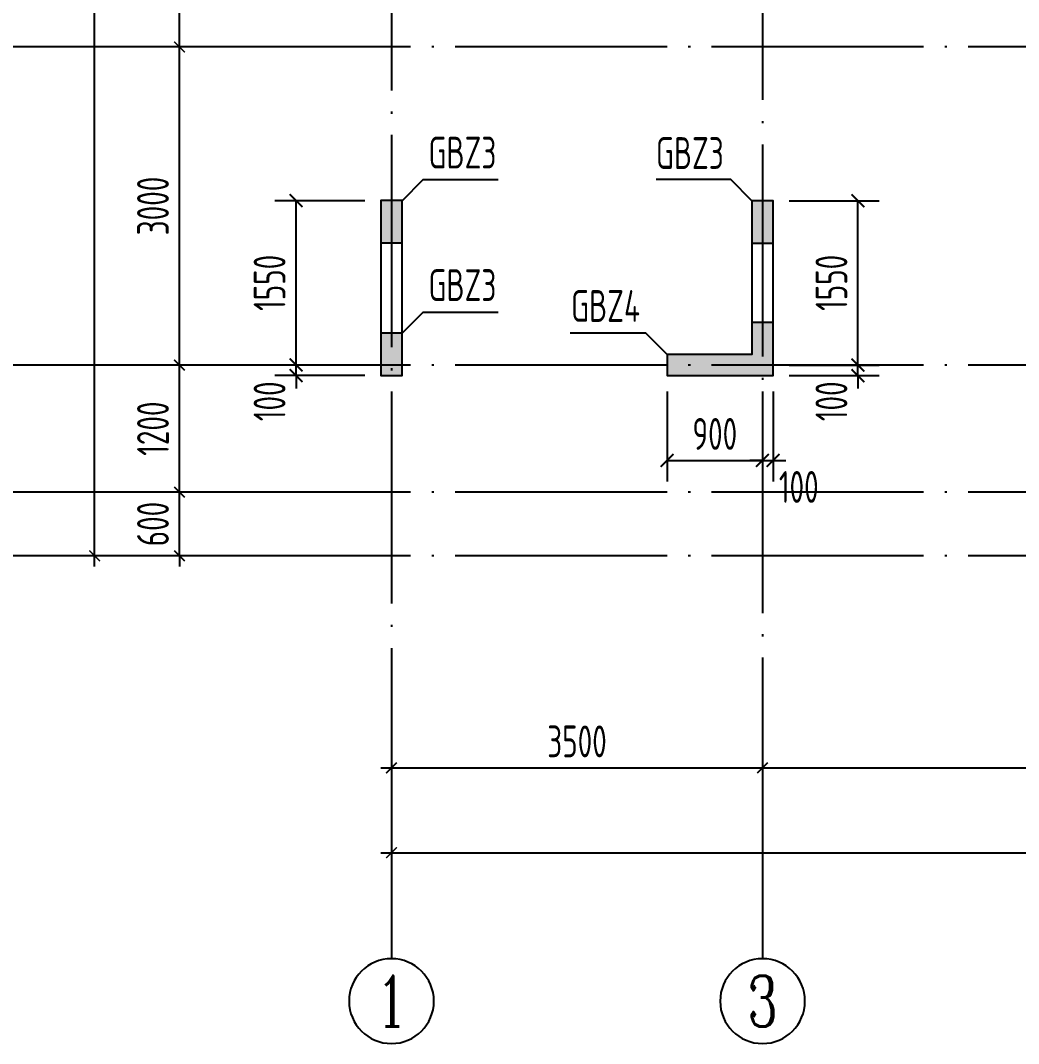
# Model space of a CAD drawing. Extents: x -812054 to 22247, y -644080 to 1003627.
# Drawn here: x -484283 to -474868, y -365126 to -355476 of the extents above; entities that cross this region are included whole.
import ezdxf
from ezdxf.enums import TextEntityAlignment as Align

# ---------------------------------------------------------------- set-up
doc = ezdxf.new("R2010")
doc.units = 0
doc.header["$LTSCALE"] = 1000
doc.linetypes.add('DOTE', pattern=[2.42, 2, -0.2, 0.02, -0.2])
doc.layers.get('0').update_dxf_attribs({"linetype": 'CONTINUOUS'})
doc.layers.get('DEFPOINTS').update_dxf_attribs({"linetype": 'CONTINUOUS'})
for name, color, linetype in [('A-AXIS', 1, 'CONTINUOUS'), ('A-DOTE', 10, 'DOTE'), ('AXIS_NUM', 7, 'CONTINUOUS'), ('S-Q墙实线', 6, 'CONTINUOUS'), ('S-Q墙标注', 3, 'CONTINUOUS'), ('S-X详图填充', 252, 'CONTINUOUS'), ('S-X详图实线', 4, 'CONTINUOUS'), ('S-Y一般标注', 3, 'CONTINUOUS'), ('S-Z柱编号', 6, 'CONTINUOUS')]:
    doc.layers.add(name, color=color, linetype=linetype)
doc.styles.add('TSSD_Axis', font='complex.shx', dxfattribs={"width": 0.7, "bigfont": 'hztxt.shx'})
doc.styles.add('TSSD_DIMENSION', font='Tssdeng.shx', dxfattribs={"width": 0.7, "bigfont": 'tssdchn.shx'})
doc.styles.add('TSSD_REIN', font='tssdeng.shx', dxfattribs={"width": 0.7, "height": 300, "bigfont": 'tssdchn.shx'})
doc.styles.add('结构文字', font='zstxt.shx', dxfattribs={"width": 0.7, "bigfont": 'zshz.shx'})
doc.dimstyles.new('STRUCK', dxfattribs={"dimtxt": 400, "dimasz": 121, "dimexe": 200, "dimexo": 150, "dimgap": 115, "dimtad": 1, "dimdec": 0, "dimdsep": 46, "dimtxsty": '结构文字', "dimblk": 'ARCHTICK', "dimcen": 400, "dimclrd": 3, "dimclre": 3, "dimclrt": 7, "dimadec": 0, "dimazin": 0, "dimtfac": 1, "dimtdec": 0, "dimtix": 1, "dimtmove": 2, "dimatfit": 3, "dimldrblk": '_DIMX', "dimfxl": 1, "dimtolj": 1, "dimtzin": 0, "dimarcsym": 0})
doc.dimstyles.new('TSSD_100_100', dxfattribs={"dimtxt": 300, "dimasz": 100, "dimexe": 100, "dimexo": 250, "dimgap": 100, "dimtad": 1, "dimdec": 0, "dimzin": 0, "dimdsep": 46, "dimtxsty": 'TSSD_DIMENSION', "dimblk": 'ARCHTICK', "dimcen": 0, "dimdle": 100, "dimclrt": 7, "dimadec": 0, "dimazin": 0, "dimtfac": 1, "dimtdec": 0, "dimtix": 1, "dimtmove": 2, "dimatfit": 3, "dimldrblk": 'ARCHTICK', "dimfxl": 1, "dimtolj": 1, "dimtzin": 0, "dimarcsym": 0})

# ---------------------------------------------------------------- blocks, each defined once
blk = doc.blocks.new('_ArchTick')
at = {"color": 0, "linetype": 'ByBlock', "const_width": 0.15}
blk.add_lwpolyline([(-0.5, -0.5), (0.5, 0.5)], dxfattribs=at)
blk = doc.blocks.new('*D160')
at = {"layer": 'DEFPOINTS', "color": 0, "transparency": 16777216}
for p in [(2600, 5200), (3600, 5200), (3600, 4600)]:
    blk.add_point(p, dxfattribs=at)
at = {"layer": 'S-Y一般标注', "color": 0, "lineweight": -2, "transparency": 16777216}
for p, q in [((2600, 5200), (2600, 5300)), ((3350, 5200), (2500, 5200)), ((2600, 4600), (2600, 5200)), ((3350, 4600), (2500, 4600)), ((2600, 4600), (2600, 4500))]:
    blk.add_line(p, q, dxfattribs=at)
at = {"layer": 'S-Y一般标注', "color": 0, "lineweight": -2, "transparency": 16777216, "xscale": 100, "yscale": 100, "zscale": 100}
for p, rotation in [((2600, 5200), 270), ((2600, 4600), 90)]:
    blk.add_blockref('_ArchTick', p, dxfattribs=dict(at, rotation=rotation))
at = {"layer": 'S-Y一般标注', "color": 7, "transparency": 16777216, "insert": (2350, 4900), "char_height": 300, "attachment_point": 5, "rotation": 90, "style": 'TSSD_DIMENSION'}
blk.add_mtext('\\A1;600', dxfattribs=at)
blk = doc.blocks.new('*D161')
at = {"layer": 'DEFPOINTS', "color": 0, "transparency": 16777216}
for p in [(2600, 10900), (3600, 10900), (3600, 9400)]:
    blk.add_point(p, dxfattribs=at)
at = {"layer": 'S-Y一般标注', "color": 0, "lineweight": -2, "transparency": 16777216}
for p, q in [((2600, 9300), (2600, 11000)), ((3350, 10900), (2500, 10900)), ((3350, 9400), (2500, 9400))]:
    blk.add_line(p, q, dxfattribs=at)
at = {"layer": 'S-Y一般标注', "color": 0, "lineweight": -2, "transparency": 16777216, "xscale": 100, "yscale": 100, "zscale": 100}
for p, rotation in [((2600, 10900), 90), ((2600, 9400), 270)]:
    blk.add_blockref('_ArchTick', p, dxfattribs=dict(at, rotation=rotation))
at = {"layer": 'S-Y一般标注', "color": 7, "transparency": 16777216, "insert": (2350, 10150), "char_height": 300, "attachment_point": 5, "rotation": 90, "style": 'TSSD_DIMENSION'}
blk.add_mtext('\\A1;1500', dxfattribs=at)
blk = doc.blocks.new('*D166')
at = {"layer": 'DEFPOINTS', "color": 0, "transparency": 16777216}
for p in [(1800, 17150), (3600, 17150), (3600, 4600)]:
    blk.add_point(p, dxfattribs=at)
at = {"layer": 'S-Y一般标注', "color": 0, "lineweight": -2, "transparency": 16777216}
for p, q in [((1800, 4500), (1800, 17250)), ((3350, 17150), (1700, 17150)), ((3350, 4600), (1700, 4600))]:
    blk.add_line(p, q, dxfattribs=at)
at = {"layer": 'S-Y一般标注', "color": 0, "lineweight": -2, "transparency": 16777216, "xscale": 100, "yscale": 100, "zscale": 100}
for p, rotation in [((1800, 17150), 90), ((1800, 4600), 270)]:
    blk.add_blockref('_ArchTick', p, dxfattribs=dict(at, rotation=rotation))
at = {"layer": 'S-Y一般标注', "color": 7, "transparency": 16777216, "insert": (1550, 10875), "char_height": 300, "attachment_point": 5, "rotation": 90, "style": 'TSSD_DIMENSION'}
blk.add_mtext('\\A1;12550', dxfattribs=at)
blk = doc.blocks.new('*D168')
at = {"layer": 'DEFPOINTS', "color": 0, "transparency": 16777216}
for p in [(2600, 6400), (3600, 6400), (3600, 5200)]:
    blk.add_point(p, dxfattribs=at)
at = {"layer": 'S-Y一般标注', "color": 0, "lineweight": -2, "transparency": 16777216}
for p, q in [((2600, 5100), (2600, 6500)), ((3350, 6400), (2500, 6400)), ((3350, 5200), (2500, 5200))]:
    blk.add_line(p, q, dxfattribs=at)
at = {"layer": 'S-Y一般标注', "color": 0, "lineweight": -2, "transparency": 16777216, "xscale": 100, "yscale": 100, "zscale": 100}
for p, rotation in [((2600, 6400), 90), ((2600, 5200), 270)]:
    blk.add_blockref('_ArchTick', p, dxfattribs=dict(at, rotation=rotation))
at = {"layer": 'S-Y一般标注', "color": 7, "transparency": 16777216, "insert": (2350, 5800), "char_height": 300, "attachment_point": 5, "rotation": 90, "style": 'TSSD_DIMENSION'}
blk.add_mtext('\\A1;1200', dxfattribs=at)
blk = doc.blocks.new('*D169')
at = {"layer": 'DEFPOINTS', "color": 0, "transparency": 16777216}
for p in [(2600, 9400), (3600, 9400), (3600, 6400)]:
    blk.add_point(p, dxfattribs=at)
at = {"layer": 'S-Y一般标注', "color": 0, "lineweight": -2, "transparency": 16777216}
for p, q in [((2600, 6300), (2600, 9500)), ((3350, 9400), (2500, 9400)), ((3350, 6400), (2500, 6400))]:
    blk.add_line(p, q, dxfattribs=at)
at = {"layer": 'S-Y一般标注', "color": 0, "lineweight": -2, "transparency": 16777216, "xscale": 100, "yscale": 100, "zscale": 100}
for p, rotation in [((2600, 9400), 90), ((2600, 6400), 270)]:
    blk.add_blockref('_ArchTick', p, dxfattribs=dict(at, rotation=rotation))
at = {"layer": 'S-Y一般标注', "color": 7, "transparency": 16777216, "insert": (2350, 7900), "char_height": 300, "attachment_point": 5, "rotation": 90, "style": 'TSSD_DIMENSION'}
blk.add_mtext('\\A1;3000', dxfattribs=at)
blk = doc.blocks.new('ts_axno')
at = {"color": 0, "linetype": 'ByBlock', "lineweight": -2}
blk.add_circle((0, 0), 0.5, dxfattribs=at)
at = {"color": 0, "linetype": 'ByBlock', "lineweight": -2, "style": 'TSSD_Axis', "width": 0.7}
blk.add_attdef('A', text='', height=0.6, dxfattribs=at).set_placement((0, 0), align=Align.MIDDLE_CENTER)
blk = doc.blocks.new('*D174')
at = {"layer": 'DEFPOINTS', "color": 0, "transparency": 16777216}
for p in [(8100, 3600), (13900, 3600), (13900, 2600)]:
    blk.add_point(p, dxfattribs=at)
at = {"layer": 'S-Y一般标注', "color": 0, "lineweight": -2, "transparency": 16777216}
for p, q in [((8100, 3350), (8100, 2500)), ((13900, 3350), (13900, 2500)), ((8000, 2600), (14000, 2600))]:
    blk.add_line(p, q, dxfattribs=at)
at = {"layer": 'S-Y一般标注', "color": 0, "lineweight": -2, "transparency": 16777216, "xscale": 100, "yscale": 100, "zscale": 100, "rotation": 180}
blk.add_blockref('_ArchTick', (8100, 2600), dxfattribs=at)
at = {"layer": 'S-Y一般标注', "color": 0, "lineweight": -2, "transparency": 16777216, "xscale": 100, "yscale": 100, "zscale": 100}
blk.add_blockref('_ArchTick', (13900, 2600), dxfattribs=at)
at = {"layer": 'S-Y一般标注', "color": 7, "transparency": 16777216, "insert": (11000, 2850), "char_height": 300, "attachment_point": 5, "style": 'TSSD_DIMENSION'}
blk.add_mtext('\\A1;5800', dxfattribs=at)
blk = doc.blocks.new('*D182')
at = {"layer": 'DEFPOINTS', "color": 0, "transparency": 16777216}
for p in [(4600, 3600), (54600, 3600), (54600, 1800)]:
    blk.add_point(p, dxfattribs=at)
at = {"layer": 'S-Y一般标注', "color": 0, "lineweight": -2, "transparency": 16777216}
for p, q in [((4600, 3350), (4600, 1700)), ((54600, 3350), (54600, 1700)), ((4500, 1800), (54700, 1800))]:
    blk.add_line(p, q, dxfattribs=at)
at = {"layer": 'S-Y一般标注', "color": 0, "lineweight": -2, "transparency": 16777216, "xscale": 100, "yscale": 100, "zscale": 100, "rotation": 180}
blk.add_blockref('_ArchTick', (4600, 1800), dxfattribs=at)
at = {"layer": 'S-Y一般标注', "color": 0, "lineweight": -2, "transparency": 16777216, "xscale": 100, "yscale": 100, "zscale": 100}
blk.add_blockref('_ArchTick', (54600, 1800), dxfattribs=at)
at = {"layer": 'S-Y一般标注', "color": 7, "transparency": 16777216, "insert": (29600, 2050), "char_height": 300, "attachment_point": 5, "style": 'TSSD_DIMENSION'}
blk.add_mtext('\\A1;50000', dxfattribs=at)
blk = doc.blocks.new('*D184')
at = {"layer": 'DEFPOINTS', "color": 0, "transparency": 16777216}
for p in [(4600, 3600), (8100, 3600), (8100, 2600)]:
    blk.add_point(p, dxfattribs=at)
at = {"layer": 'S-Y一般标注', "color": 0, "lineweight": -2, "transparency": 16777216}
for p, q in [((4600, 3350), (4600, 2500)), ((8100, 3350), (8100, 2500)), ((4500, 2600), (8200, 2600))]:
    blk.add_line(p, q, dxfattribs=at)
at = {"layer": 'S-Y一般标注', "color": 0, "lineweight": -2, "transparency": 16777216, "xscale": 100, "yscale": 100, "zscale": 100, "rotation": 180}
blk.add_blockref('_ArchTick', (4600, 2600), dxfattribs=at)
at = {"layer": 'S-Y一般标注', "color": 0, "lineweight": -2, "transparency": 16777216, "xscale": 100, "yscale": 100, "zscale": 100}
blk.add_blockref('_ArchTick', (8100, 2600), dxfattribs=at)
at = {"layer": 'S-Y一般标注', "color": 7, "transparency": 16777216, "insert": (6350, 2850), "char_height": 300, "attachment_point": 5, "style": 'TSSD_DIMENSION'}
blk.add_mtext('\\A1;3500', dxfattribs=at)
blk = doc.blocks.new('*D2015')
at = {"layer": 'DEFPOINTS', "color": 0, "transparency": 16777216}
for p in [(-481683.5, -358726.3), (-480883.5, -358726.3), (-480883.5, -358826.3)]:
    blk.add_point(p, dxfattribs=at)
at = {"layer": 'S-Q墙标注', "color": 3, "lineweight": -2, "transparency": 16777216}
for p, q in [((-481683.5, -358726.3), (-481683.5, -358605.3)), ((-481033.5, -358726.3), (-481883.5, -358726.3)), ((-481683.5, -358826.3), (-481683.5, -358726.3)), ((-481033.5, -358826.3), (-481883.5, -358826.3)), ((-481683.5, -358826.3), (-481683.5, -358947.3))]:
    blk.add_line(p, q, dxfattribs=at)
at = {"layer": 'S-Q墙标注', "color": 3, "lineweight": -2, "transparency": 16777216, "xscale": 121, "yscale": 121, "zscale": 121}
for p, rotation in [((-481683.5, -358726.3), 270), ((-481683.5, -358826.3), 90)]:
    blk.add_blockref('_ArchTick', p, dxfattribs=dict(at, rotation=rotation))
at = {"layer": 'S-Q墙标注', "color": 7, "transparency": 16777216, "insert": (-481933.5, -359068.2), "char_height": 300, "attachment_point": 5, "rotation": 90, "style": 'TSSD_REIN'}
blk.add_mtext('\\A1;100', dxfattribs=at)
blk = doc.blocks.new('_DIMX')
blk.add_line((-150, 0), (150, 0))
at = {"const_width": 50}
blk.add_lwpolyline([(-70, -70), (70, 70)], dxfattribs=at)
blk = doc.blocks.new('*D2016')
at = {"layer": 'DEFPOINTS', "color": 0, "transparency": 16777216}
for p in [(-481683.5, -357176.3), (-480883.5, -357176.3), (-480883.5, -358726.3)]:
    blk.add_point(p, dxfattribs=at)
at = {"layer": 'S-Q墙标注', "color": 3, "lineweight": -2, "transparency": 16777216}
for p, q in [((-481033.5, -357176.3), (-481883.5, -357176.3)), ((-481683.5, -358726.3), (-481683.5, -357176.3)), ((-481033.5, -358726.3), (-481883.5, -358726.3))]:
    blk.add_line(p, q, dxfattribs=at)
at = {"layer": 'S-Q墙标注', "color": 3, "lineweight": -2, "transparency": 16777216, "xscale": 121, "yscale": 121, "zscale": 121}
for p, rotation in [((-481683.5, -357176.3), 90), ((-481683.5, -358726.3), 270)]:
    blk.add_blockref('_ArchTick', p, dxfattribs=dict(at, rotation=rotation))
at = {"layer": 'S-Q墙标注', "color": 7, "transparency": 16777216, "insert": (-481933.5, -357951.3), "char_height": 300, "attachment_point": 5, "rotation": 90, "style": 'TSSD_REIN'}
blk.add_mtext('\\A1;1550', dxfattribs=at)
blk = doc.blocks.new('*D2019')
at = {"layer": 'DEFPOINTS', "color": 0, "transparency": 16777216}
for p in [(-477183.5, -358726.3), (-476383.5, -358726.3), (-477183.5, -358826.3)]:
    blk.add_point(p, dxfattribs=at)
at = {"layer": 'S-Q墙标注', "color": 3, "lineweight": -2, "transparency": 16777216}
for p, q in [((-476383.5, -358726.3), (-476383.5, -358605.3)), ((-477033.5, -358726.3), (-476183.5, -358726.3)), ((-476383.5, -358826.3), (-476383.5, -358726.3)), ((-477033.5, -358826.3), (-476183.5, -358826.3)), ((-476383.5, -358826.3), (-476383.5, -358947.3))]:
    blk.add_line(p, q, dxfattribs=at)
at = {"layer": 'S-Q墙标注', "color": 3, "lineweight": -2, "transparency": 16777216, "xscale": 121, "yscale": 121, "zscale": 121}
for p, rotation in [((-476383.5, -358726.3), 270), ((-476383.5, -358826.3), 90)]:
    blk.add_blockref('_ArchTick', p, dxfattribs=dict(at, rotation=rotation))
at = {"layer": 'S-Q墙标注', "color": 7, "transparency": 16777216, "insert": (-476633.5, -359068.2), "char_height": 300, "attachment_point": 5, "rotation": 90, "style": 'TSSD_REIN'}
blk.add_mtext('\\A1;100', dxfattribs=at)
blk = doc.blocks.new('*D2020')
at = {"layer": 'DEFPOINTS', "color": 0, "transparency": 16777216}
for p in [(-477183.5, -357176.3), (-476383.5, -357176.3), (-477183.5, -358726.3)]:
    blk.add_point(p, dxfattribs=at)
at = {"layer": 'S-Q墙标注', "color": 3, "lineweight": -2, "transparency": 16777216}
for p, q in [((-477033.5, -357176.3), (-476183.5, -357176.3)), ((-476383.5, -358726.3), (-476383.5, -357176.3)), ((-477033.5, -358726.3), (-476183.5, -358726.3))]:
    blk.add_line(p, q, dxfattribs=at)
at = {"layer": 'S-Q墙标注', "color": 3, "lineweight": -2, "transparency": 16777216, "xscale": 121, "yscale": 121, "zscale": 121}
for p, rotation in [((-476383.5, -357176.3), 90), ((-476383.5, -358726.3), 270)]:
    blk.add_blockref('_ArchTick', p, dxfattribs=dict(at, rotation=rotation))
at = {"layer": 'S-Q墙标注', "color": 7, "transparency": 16777216, "insert": (-476633.5, -357951.3), "char_height": 300, "attachment_point": 5, "rotation": 90, "style": 'TSSD_REIN'}
blk.add_mtext('\\A1;1550', dxfattribs=at)
blk = doc.blocks.new('*D2021')
at = {"layer": 'DEFPOINTS', "color": 0, "transparency": 16777216}
for p in [(-478183.5, -358826.3), (-477283.5, -358826.3), (-477283.5, -359626.3)]:
    blk.add_point(p, dxfattribs=at)
at = {"layer": 'S-Q墙标注', "color": 3, "lineweight": -2, "transparency": 16777216}
for p, q in [((-478183.5, -358976.3), (-478183.5, -359826.3)), ((-477283.5, -358976.3), (-477283.5, -359826.3)), ((-478183.5, -359626.3), (-477283.5, -359626.3))]:
    blk.add_line(p, q, dxfattribs=at)
at = {"layer": 'S-Q墙标注', "color": 3, "lineweight": -2, "transparency": 16777216, "xscale": 121, "yscale": 121, "zscale": 121, "rotation": 180}
blk.add_blockref('_ArchTick', (-478183.5, -359626.3), dxfattribs=at)
at = {"layer": 'S-Q墙标注', "color": 3, "lineweight": -2, "transparency": 16777216, "xscale": 121, "yscale": 121, "zscale": 121}
blk.add_blockref('_ArchTick', (-477283.5, -359626.3), dxfattribs=at)
at = {"layer": 'S-Q墙标注', "color": 7, "transparency": 16777216, "insert": (-477733.5, -359376.3), "char_height": 300, "attachment_point": 5, "style": 'TSSD_REIN'}
blk.add_mtext('\\A1;900', dxfattribs=at)
blk = doc.blocks.new('*D2022')
at = {"layer": 'DEFPOINTS', "color": 0, "transparency": 16777216}
for p in [(-477283.5, -358826.3), (-477183.5, -358826.3), (-477183.5, -359626.3)]:
    blk.add_point(p, dxfattribs=at)
at = {"layer": 'S-Q墙标注', "color": 3, "lineweight": -2, "transparency": 16777216}
for p, q in [((-477283.5, -358976.3), (-477283.5, -359826.3)), ((-477183.5, -358976.3), (-477183.5, -359826.3)), ((-477283.5, -359626.3), (-477404.5, -359626.3)), ((-477283.5, -359626.3), (-477183.5, -359626.3)), ((-477183.5, -359626.3), (-477062.5, -359626.3))]:
    blk.add_line(p, q, dxfattribs=at)
at = {"layer": 'S-Q墙标注', "color": 3, "lineweight": -2, "transparency": 16777216, "xscale": 121, "yscale": 121, "zscale": 121}
blk.add_blockref('_ArchTick', (-477283.5, -359626.3), dxfattribs=at)
at = {"layer": 'S-Q墙标注', "color": 3, "lineweight": -2, "transparency": 16777216, "xscale": 121, "yscale": 121, "zscale": 121, "rotation": 180}
blk.add_blockref('_ArchTick', (-477183.5, -359626.3), dxfattribs=at)
at = {"layer": 'S-Q墙标注', "color": 7, "transparency": 16777216, "insert": (-476941.5, -359876.3), "char_height": 300, "attachment_point": 5, "style": 'TSSD_REIN'}
blk.add_mtext('\\A1;100', dxfattribs=at)
blk = doc.blocks.new('20210726.16395156')
at = {"layer": 'A-AXIS'}
for p, q in [((3600, 9400), (800, 9400)), ((3600, 6400), (800, 6400)), ((3600, 5200), (800, 5200)), ((3600, 4600), (800, 4600)), ((4600, 3600), (4600, 800)), ((8100, 3600), (8100, 800))]:
    blk.add_line(p, q, dxfattribs=at)
at = {"layer": 'A-DOTE'}
for p, q in [((4600, 18249.9), (4600, 3600)), ((8100, 10900), (8100, 3600)), ((55600, 9400), (3600, 9400)), ((55600, 6400), (3600, 6400)), ((55600, 5200), (3600, 5200)), ((55600, 4600), (3600, 4600))]:
    blk.add_line(p, q, dxfattribs=at)
at = {"layer": 'A-AXIS'}
ref = blk.add_blockref('ts_axno', (4600, 400), dxfattribs=dict(at, xscale=-800, yscale=800, zscale=800, rotation=180))
ref.add_attrib('1', '1', dxfattribs={"layer": 'AXIS_NUM', "height": 480, "style": 'TSSD_Axis', "width": 0.7}).set_placement((4600, 400), align=Align.MIDDLE_CENTER)
ref = blk.add_blockref('ts_axno', (8100, 400), dxfattribs=dict(at, xscale=-800, yscale=800, zscale=800, rotation=180))
ref.add_attrib('2', '3', dxfattribs={"layer": 'AXIS_NUM', "height": 480, "style": 'TSSD_Axis', "width": 0.7}).set_placement((8100, 400), align=Align.MIDDLE_CENTER)
at = {"layer": 'S-Y一般标注'}
for base, p1, p2, picture, middle in [((1800, 17150), (3600, 4600), (3600, 17150), '*D166', (1550, 10875)), ((2600, 10900), (3600, 9400), (3600, 10900), '*D161', (2350, 10150)), ((2600, 9400), (3600, 6400), (3600, 9400), '*D169', (2350, 7900)), ((2600, 6400), (3600, 5200), (3600, 6400), '*D168', (2350, 5800)), ((2600, 5200), (3600, 4600), (3600, 5200), '*D160', (2350, 4900))]:
    dim = blk.add_linear_dim(base=base, p1=p1, p2=p2, angle=90, dimstyle='TSSD_100_100', dxfattribs=at)
    dim.commit()
    dim.dimension.update_dxf_attribs({"geometry": picture, "text_midpoint": middle})
for base, p1, p2, picture, middle in [((54600, 1800), (4600, 3600), (54600, 3600), '*D182', (29600, 2050)), ((8100, 2600), (4600, 3600), (8100, 3600), '*D184', (6350, 2850)), ((13900, 2600), (8100, 3600), (13900, 3600), '*D174', (11000, 2850))]:
    dim = blk.add_linear_dim(base=base, p1=p1, p2=p2, dimstyle='TSSD_100_100', dxfattribs=at)
    dim.commit()
    dim.dimension.update_dxf_attribs({"geometry": picture, "text_midpoint": middle})

msp = doc.modelspace()

# ---------------------------------------------------------------- hatches: boundary and pattern name
at = {"layer": 'S-X详图填充'}
h = msp.add_hatch(color=256, dxfattribs=at)
h.dxf.hatch_style = 1
h.paths.add_polyline_path([(-480883.45, -357574.57), (-480683.45, -357574.57), (-480683.45, -357174.57), (-480883.45, -357174.57)])
h = msp.add_hatch(color=256, dxfattribs=at)
h.dxf.hatch_style = 1
h.paths.add_polyline_path([(-477383.45, -357576.27), (-477183.45, -357576.27), (-477183.45, -357176.27), (-477383.45, -357176.27)])
h = msp.add_hatch(color=256, dxfattribs=at)
h.dxf.hatch_style = 1
h.paths.add_polyline_path([(-477183.45, -358326.27), (-477383.45, -358326.27), (-477383.45, -358626.27), (-478183.45, -358626.27), (-478183.45, -358826.27), (-477183.45, -358826.27)])
h = msp.add_hatch(color=256, dxfattribs=at)
h.dxf.hatch_style = 1
h.paths.add_polyline_path([(-480683.45, -358426.27), (-480883.45, -358426.27), (-480883.45, -358826.27), (-480683.45, -358826.27)])

# ---------------------------------------------------------------- linework, layer by layer
at = {"layer": 'S-Q墙实线'}
msp.add_lwpolyline([(-480683.45, -358826.27), (-480683.45, -357174.57), (-480883.45, -357174.57), (-480883.45, -358826.27)], close=True, dxfattribs=at)
msp.add_lwpolyline([(-478083.47, -358626.27), (-478183.45, -358626.27), (-478183.45, -358826.27), (-478083.47, -358826.27), (-477183.45, -358826.27), (-477183.45, -357176.27), (-477383.45, -357176.27), (-477383.45, -358626.27), (-478083.47, -358626.27)], dxfattribs=at)
at = {"layer": 'S-X详图实线'}
for points in [[(-480883.45, -357574.57), (-480683.45, -357574.57), (-480683.45, -357174.57), (-480883.45, -357174.57), (-480883.45, -357574.57)], [(-477383.45, -357576.27), (-477183.45, -357576.27), (-477183.45, -357176.27), (-477383.45, -357176.27), (-477383.45, -357576.27)], [(-477183.45, -358326.27), (-477383.45, -358326.27), (-477383.45, -358626.27), (-478183.45, -358626.27), (-478183.45, -358826.27), (-477183.45, -358826.27), (-477183.45, -358326.27)], [(-480683.45, -358426.27), (-480883.45, -358426.27), (-480883.45, -358826.27), (-480683.45, -358826.27), (-480683.45, -358426.27)]]:
    msp.add_lwpolyline(points, close=True, dxfattribs=at)
at = {"layer": 'S-Z柱编号', "color": 7}
for points in [[(-480683.45, -357176.31), (-480483.45, -356976.31), (-479776.07, -356976.31)], [(-477383.45, -357176.27), (-477583.45, -356976.27), (-478287.33, -356976.27)], [(-480683.45, -358426.27), (-480483.45, -358226.27), (-479776.07, -358226.27)], [(-478183.45, -358626.27), (-478383.45, -358426.27), (-479098.67, -358426.27)]]:
    msp.add_lwpolyline(points, dxfattribs=at)

# ---------------------------------------------------------------- block references
at = {"layer": 'A-DOTE'}
msp.add_blockref('20210726.16395156', (-485383.47, -365126.32), dxfattribs=at)

# ---------------------------------------------------------------- texts
at = {"layer": 'S-Z柱编号', "color": 7, "style": 'TSSD_REIN', "width": 0.7}
for s, p in [('GBZ3', (-480434.48, -356962.57)), ('GBZ3', (-478289.22, -356966.99)), ('GBZ3', (-480434.48, -358212.53)), ('GBZ4', (-479089.22, -358409.43))]:
    msp.add_text(s, height=300, dxfattribs=at).set_placement(p, align=Align.BOTTOM_LEFT)

# ---------------------------------------------------------------- dimensions: what is measured, and where the dimension line sits
at = {"layer": 'S-Q墙标注'}
for base, p1, p2, picture, middle in [((-481683.45, -357176.31), (-480883.45, -358726.27), (-480883.45, -357176.31), '*D2016', (-481933.45, -357951.29)), ((-476383.45, -357176.27), (-477183.45, -358726.27), (-477183.45, -357176.27), '*D2020', (-476633.45, -357951.27))]:
    dim = msp.add_linear_dim(base=base, p1=p1, p2=p2, angle=90, dimstyle='STRUCK', override={"dimtxt": 300, "dimgap": 100, "dimtxsty": 'TSSD_REIN'}, dxfattribs=at)
    dim.commit()
    dim.dimension.update_dxf_attribs({"geometry": picture, "text_midpoint": middle})
for base, p1, p2, picture, middle in [((-481683.45, -358726.27), (-480883.45, -358826.27), (-480883.45, -358726.27), '*D2015', (-481933.45, -359068.2)), ((-476383.45, -358726.27), (-477183.45, -358826.27), (-477183.45, -358726.27), '*D2019', (-476633.45, -359068.2))]:
    dim = msp.add_linear_dim(base=base, p1=p1, p2=p2, angle=90, dimstyle='STRUCK', override={"dimtxt": 300, "dimgap": 100, "dimtxsty": 'TSSD_REIN'}, dxfattribs=at)
    dim.commit()
    dim.dimension.update_dxf_attribs({"geometry": picture, "text_midpoint": middle, "dimtype": 160})
dim = msp.add_linear_dim(base=(-477283.47, -359626.27), p1=(-478183.45, -358826.27), p2=(-477283.47, -358826.27), dimstyle='STRUCK', override={"dimtxt": 300, "dimgap": 100, "dimtxsty": 'TSSD_REIN'}, dxfattribs=at)
dim.commit()
dim.dimension.update_dxf_attribs({"geometry": '*D2021', "text_midpoint": (-477733.46, -359376.27)})
dim = msp.add_linear_dim(base=(-477183.45, -359626.27), p1=(-477283.47, -358826.27), p2=(-477183.45, -358826.27), dimstyle='STRUCK', override={"dimtxt": 300, "dimgap": 100, "dimtxsty": 'TSSD_REIN'}, dxfattribs=at)
dim.commit()
dim.dimension.update_dxf_attribs({"geometry": '*D2022', "text_midpoint": (-476941.53, -359876.27), "dimtype": 160})

doc.saveas('drawing.dxf')
